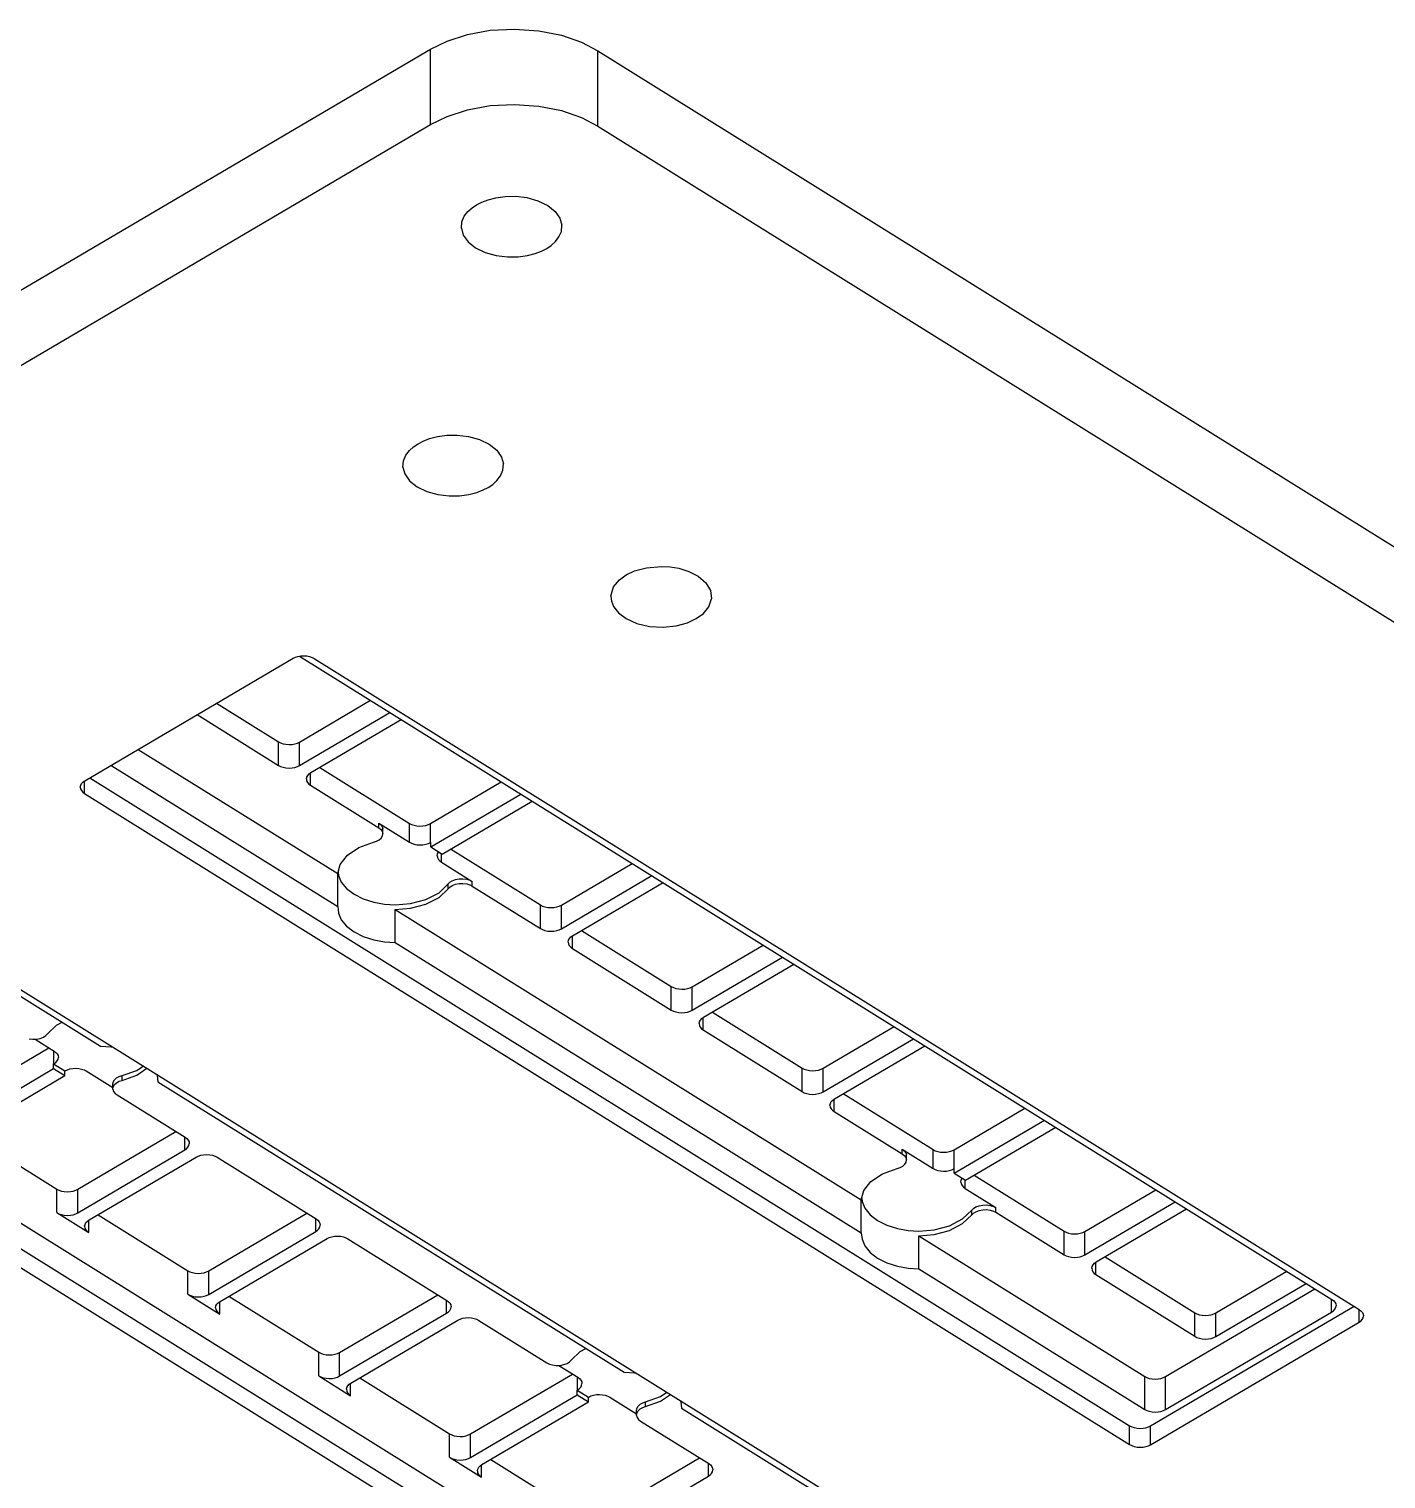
# Model space of a CAD drawing. Header units: millimetres. Extents: x -60 to 60, y -17 to 58.
# Drawn here: x -16.24 to 29.62, y 8.87 to 57.88 of the extents above; entities that cross this region are included whole.
import ezdxf

# ---------------------------------------------------------------- set-up
doc = ezdxf.new("R2010")
doc.units = ezdxf.units.MM
doc.layers.add('VISIBLE', color=7, linetype='Continuous')

msp = doc.modelspace()

# ---------------------------------------------------------------- linework, layer by layer
at = {"layer": 'VISIBLE'}
for p, q in [((-1.426, 57.698), (-0.654, 57.839)), ((-0.654, 57.839), (0.167, 57.883)), ((0.167, 57.883), (0.985, 57.825)), ((-2.678, 57.199), (-2.11, 57.477)), ((-2.11, 57.477), (-1.426, 57.698)), ((0.985, 57.825), (1.751, 57.67)), ((1.751, 57.67), (2.423, 57.437)), ((2.423, 57.437), (2.978, 57.149)), ((-58.632, 24.312), (-2.678, 57.199)), ((-2.678, 54.652), (-2.678, 57.199)), ((2.978, 54.602), (2.978, 57.149)), ((2.978, 57.149), (58.715, 22.419)), ((-2.678, 54.652), (-2.11, 54.93)), ((-2.11, 54.93), (-1.426, 55.151)), ((-1.426, 55.151), (-0.654, 55.292)), ((-0.654, 55.292), (0.167, 55.336)), ((0.167, 55.336), (0.985, 55.277)), ((0.985, 55.277), (1.751, 55.123)), ((1.751, 55.123), (2.423, 54.89)), ((-58.632, 21.764), (-2.678, 54.652)), ((2.423, 54.89), (2.978, 54.602)), ((2.978, 54.602), (58.715, 19.871)), ((-1.117, 51.942), (-0.945, 52.03)), ((-0.945, 52.03), (-0.728, 52.113)), ((-0.728, 52.113), (-0.463, 52.181)), ((-0.463, 52.181), (-0.148, 52.224)), ((-0.148, 52.224), (0.207, 52.229)), ((0.207, 52.229), (0.586, 52.183)), ((0.586, 52.183), (0.958, 52.08)), ((0.958, 52.08), (1.287, 51.92)), ((-1.612, 51.364), (-1.532, 51.553)), ((-1.532, 51.553), (-1.411, 51.712)), ((-1.411, 51.712), (-1.268, 51.84)), ((-1.268, 51.84), (-1.117, 51.942)), ((1.287, 51.92), (1.541, 51.717)), ((1.541, 51.717), (1.701, 51.489)), ((1.701, 51.489), (1.765, 51.258)), ((-1.63, 51.149), (-1.612, 51.364)), ((-1.63, 51.149), (-1.566, 50.919)), ((1.666, 50.854), (1.747, 51.043)), ((1.747, 51.043), (1.765, 51.258)), ((-1.566, 50.919), (-1.406, 50.691)), ((-1.406, 50.691), (-1.152, 50.487)), ((-1.152, 50.487), (-0.823, 50.327)), ((1.252, 50.466), (1.403, 50.567)), ((1.403, 50.567), (1.546, 50.696)), ((1.546, 50.696), (1.666, 50.854)), ((-0.823, 50.327), (-0.451, 50.224)), ((-0.451, 50.224), (-0.073, 50.178)), ((-0.073, 50.178), (0.283, 50.183)), ((0.283, 50.183), (0.598, 50.226)), ((0.598, 50.226), (0.863, 50.294)), ((0.863, 50.294), (1.079, 50.377)), ((1.079, 50.377), (1.252, 50.466)), ((-2.439, 44.106), (-2.124, 44.149)), ((-2.124, 44.149), (-1.769, 44.154)), ((-1.769, 44.154), (-1.39, 44.109)), ((-3.508, 43.478), (-3.387, 43.637)), ((-3.387, 43.637), (-3.244, 43.765)), ((-3.244, 43.765), (-3.093, 43.867)), ((-3.093, 43.867), (-2.921, 43.955)), ((-2.921, 43.955), (-2.704, 44.038)), ((-2.704, 44.038), (-2.439, 44.106)), ((-1.39, 44.109), (-1.018, 44.005)), ((-1.018, 44.005), (-0.689, 43.846)), ((-0.689, 43.846), (-0.435, 43.642)), ((-0.435, 43.642), (-0.275, 43.414)), ((-3.606, 43.074), (-3.588, 43.289)), ((-3.588, 43.289), (-3.508, 43.478)), ((-0.275, 43.414), (-0.211, 43.184)), ((-0.229, 42.968), (-0.211, 43.184)), ((-3.606, 43.074), (-3.542, 42.844)), ((-3.542, 42.844), (-3.382, 42.616)), ((-0.43, 42.621), (-0.31, 42.779)), ((-0.31, 42.779), (-0.229, 42.968)), ((-3.382, 42.616), (-3.128, 42.412)), ((-3.128, 42.412), (-2.799, 42.252)), ((-2.799, 42.252), (-2.427, 42.149)), ((-1.693, 42.108), (-1.378, 42.151)), ((-1.378, 42.151), (-1.113, 42.22)), ((-1.113, 42.22), (-0.897, 42.302)), ((-0.897, 42.302), (-0.724, 42.391)), ((-0.724, 42.391), (-0.573, 42.492)), ((-0.573, 42.492), (-0.43, 42.621)), ((-2.427, 42.149), (-2.049, 42.103)), ((-2.049, 42.103), (-1.693, 42.108)), ((4.623, 39.674), (5.135, 39.72)), ((5.135, 39.72), (5.423, 39.704)), ((5.423, 39.704), (5.718, 39.655)), ((3.515, 39.023), (3.708, 39.261)), ((3.708, 39.261), (3.94, 39.429)), ((3.94, 39.429), (4.225, 39.564)), ((4.225, 39.564), (4.623, 39.674)), ((5.718, 39.655), (6.056, 39.552)), ((6.056, 39.552), (6.374, 39.389)), ((6.374, 39.389), (6.632, 39.167)), ((3.425, 38.715), (3.515, 39.023)), ((6.632, 39.167), (6.788, 38.903)), ((6.788, 38.903), (6.821, 38.623)), ((3.425, 38.715), (3.443, 38.54)), ((3.443, 38.54), (3.515, 38.361)), ((3.515, 38.361), (3.676, 38.153)), ((6.55, 38.13), (6.732, 38.357)), ((6.732, 38.357), (6.821, 38.623)), ((3.676, 38.153), (3.936, 37.955)), ((3.936, 37.955), (4.294, 37.793)), ((4.294, 37.793), (4.726, 37.691)), ((5.629, 37.709), (6.009, 37.813)), ((6.009, 37.813), (6.309, 37.953)), ((6.309, 37.953), (6.55, 38.13)), ((4.726, 37.691), (5.188, 37.663)), ((5.188, 37.663), (5.629, 37.709)), ((-14.359, 32.475), (-7.314, 36.615)), ((-7.314, 36.615), (-7.243, 36.65)), ((-7.243, 36.65), (-7.158, 36.677)), ((-7.158, 36.677), (-7.061, 36.695)), ((-7.105, 36.687), (27.79, 14.944)), ((-7.061, 36.695), (-6.958, 36.7)), ((-6.958, 36.7), (-6.856, 36.693)), ((-6.856, 36.693), (-6.76, 36.674)), ((-6.76, 36.674), (-6.676, 36.645)), ((-6.676, 36.645), (-6.607, 36.609)), ((-6.607, 36.609), (28.716, 14.598)), ((-9.902, 35.094), (-7.808, 33.789)), ((-7.101, 33.783), (-4.705, 35.192)), ((-10.559, 34.708), (-7.808, 32.993)), ((-7.101, 32.987), (-4.047, 34.782)), ((-6.718, 32.748), (-3.664, 34.543)), ((-12.553, 33.535), (-5.81, 29.334)), ((-7.808, 32.993), (-7.808, 33.789)), ((-7.808, 33.789), (-7.739, 33.753)), ((-7.739, 33.753), (-7.655, 33.724)), ((-7.655, 33.724), (-7.559, 33.705)), ((-7.559, 33.705), (-7.457, 33.698)), ((-7.457, 33.698), (-7.354, 33.703)), ((-7.354, 33.703), (-7.257, 33.721)), ((-7.257, 33.721), (-7.172, 33.748)), ((-7.172, 33.748), (-7.101, 33.783)), ((-7.101, 32.987), (-7.101, 33.783)), ((-13.471, 32.996), (-13.442, 32.975)), ((-13.442, 32.975), (-13.442, 33.013)), ((-13.442, 32.975), (-5.81, 28.219)), ((-7.808, 32.993), (-7.739, 32.957)), ((-7.739, 32.957), (-7.655, 32.928)), ((-7.655, 32.928), (-7.559, 32.909)), ((-7.559, 32.909), (-7.457, 32.901)), ((-7.457, 32.901), (-7.354, 32.907)), ((-7.354, 32.907), (-7.257, 32.925)), ((-7.257, 32.925), (-7.172, 32.952)), ((-7.172, 32.952), (-7.101, 32.987)), ((-6.419, 32.924), (-3.384, 31.033)), ((-14.498, 32.324), (-14.466, 32.382)), ((-14.466, 32.382), (-14.418, 32.433)), ((-14.418, 32.433), (-14.359, 32.475)), ((-14.369, 32.047), (-14.369, 32.467)), ((-14.191, 32.573), (20.954, 10.673)), ((-6.869, 32.536), (-6.857, 32.597)), ((-6.869, 32.536), (-6.86, 32.473)), ((-6.86, 32.473), (-6.831, 32.415)), ((-6.857, 32.597), (-6.825, 32.655)), ((-6.831, 32.415), (-6.785, 32.363)), ((-6.825, 32.655), (-6.777, 32.706)), ((-6.785, 32.363), (-6.728, 32.32)), ((-6.777, 32.706), (-6.718, 32.748)), ((-6.728, 32.32), (-6.728, 32.741)), ((-2.677, 31.026), (-0.281, 32.435)), ((-14.51, 32.262), (-14.498, 32.324)), ((-14.51, 32.262), (-14.501, 32.2)), ((-14.501, 32.2), (-14.472, 32.141)), ((-14.472, 32.141), (-14.426, 32.09)), ((-14.426, 32.09), (-14.369, 32.047)), ((-14.369, 32.047), (20.954, 10.036)), ((-6.728, 32.32), (-4.426, 30.886)), ((-2.668, 30.235), (0.377, 32.025)), ((-2.285, 29.997), (0.76, 31.786)), ((-4.426, 30.886), (-4.426, 31.045)), ((-4.426, 31.045), (-4.36, 30.993)), ((-4.426, 31.045), (-3.384, 30.396)), ((-4.426, 30.886), (-4.36, 30.834)), ((-4.36, 30.993), (-4.309, 30.928)), ((-4.309, 30.928), (-4.286, 30.852)), ((-3.384, 30.396), (-3.384, 31.033)), ((-3.384, 31.033), (-3.314, 30.997)), ((-3.314, 30.997), (-3.23, 30.967)), ((-3.23, 30.967), (-3.135, 30.948)), ((-3.135, 30.948), (-3.032, 30.941)), ((-3.032, 30.941), (-2.93, 30.946)), ((-2.93, 30.946), (-2.833, 30.964)), ((-2.833, 30.964), (-2.748, 30.992)), ((-2.748, 30.992), (-2.677, 31.026)), ((-2.677, 30.389), (-2.677, 31.026)), ((-5.094, 30.217), (-4.597, 30.395)), ((-4.597, 30.395), (-4.501, 30.426)), ((-4.501, 30.426), (-4.411, 30.474)), ((-4.411, 30.474), (-4.34, 30.538)), ((-4.36, 30.834), (-4.309, 30.769)), ((-4.34, 30.538), (-4.296, 30.613)), ((-4.309, 30.769), (-4.286, 30.693)), ((-4.296, 30.613), (-4.286, 30.693)), ((-4.286, 30.693), (-4.286, 30.852)), ((-3.384, 30.396), (-3.314, 30.36)), ((-2.748, 30.355), (-2.677, 30.389)), ((-2.677, 30.389), (-2.668, 30.395)), ((-2.668, 30.235), (-2.668, 30.395)), ((-5.726, 29.646), (-5.485, 29.955)), ((-5.485, 29.955), (-5.094, 30.217)), ((-3.314, 30.36), (-3.23, 30.331)), ((-3.23, 30.331), (-3.135, 30.311)), ((-3.135, 30.311), (-3.032, 30.304)), ((-3.032, 30.304), (-2.93, 30.309)), ((-2.93, 30.309), (-2.833, 30.327)), ((-2.833, 30.327), (-2.748, 30.355)), ((-2.668, 30.235), (-2.285, 29.997)), ((-2.445, 29.938), (-2.433, 30)), ((-2.445, 29.938), (-2.436, 29.876)), ((-2.433, 30), (-2.401, 30.058)), ((-2.401, 30.058), (-2.394, 30.065)), ((-2.304, 29.723), (-2.304, 30.009)), ((-1.995, 30.167), (1.04, 28.276)), ((-5.81, 29.334), (-5.726, 29.646)), ((-2.436, 29.876), (-2.407, 29.817)), ((-2.407, 29.817), (-2.361, 29.766)), ((-2.361, 29.766), (-2.304, 29.723)), ((-2.304, 29.723), (-1.261, 29.073)), ((1.747, 28.27), (4.144, 29.678)), ((-5.81, 28.219), (-5.81, 29.334)), ((-5.798, 29.38), (-5.787, 29.275)), ((-5.787, 29.275), (-5.689, 29.051)), ((-5.689, 29.051), (-5.512, 28.834)), ((-2.387, 28.689), (-2.077, 28.985)), ((-2.077, 28.985), (-2.023, 29.042)), ((-2.077, 28.825), (-2.077, 28.985)), ((-2.023, 29.042), (-1.941, 29.094)), ((-2.023, 28.882), (-1.941, 28.935)), ((-1.941, 29.094), (-1.834, 29.136)), ((-1.941, 28.935), (-1.834, 28.977)), ((-1.834, 29.136), (-1.708, 29.16)), ((-1.834, 28.977), (-1.708, 29.001)), ((-1.708, 29.16), (-1.577, 29.164)), ((-1.708, 29.001), (-1.577, 29.004)), ((-1.577, 29.164), (-1.452, 29.147)), ((-1.577, 29.004), (-1.452, 28.988)), ((-1.452, 29.147), (-1.345, 29.115)), ((-1.452, 28.988), (-1.345, 28.956)), ((-1.345, 29.115), (-1.261, 29.073)), ((-1.345, 28.956), (-1.261, 28.914)), ((-1.261, 28.914), (-1.261, 29.073)), ((1.747, 27.473), (4.801, 29.268)), ((2.13, 27.235), (5.184, 29.03)), ((-5.512, 28.834), (-5.26, 28.639)), ((-5.26, 28.639), (-4.946, 28.481)), ((-4.946, 28.481), (-4.593, 28.367)), ((-3.347, 28.323), (-2.83, 28.46)), ((-2.83, 28.46), (-2.387, 28.689)), ((-2.83, 28.3), (-2.387, 28.53)), ((-2.387, 28.53), (-2.077, 28.825)), ((-2.077, 28.825), (-2.023, 28.882)), ((-1.261, 28.914), (1.04, 27.48)), ((-5.81, 28.219), (-5.787, 28.001)), ((-5.787, 28.001), (-5.689, 27.777)), ((-4.593, 28.367), (-4.225, 28.302)), ((-4.225, 28.302), (-3.866, 28.281)), ((-3.866, 28.281), (-3.347, 28.323)), ((-3.866, 28.122), (-3.347, 28.164)), ((-3.866, 27.007), (-3.866, 28.122)), ((-3.866, 28.122), (11.886, 18.307)), ((-3.347, 28.164), (-2.83, 28.3)), ((1.04, 27.48), (1.04, 28.276)), ((1.04, 28.276), (1.11, 28.24)), ((1.11, 28.24), (1.194, 28.211)), ((1.194, 28.211), (1.289, 28.191)), ((1.289, 28.191), (1.392, 28.184)), ((1.392, 28.184), (1.494, 28.19)), ((1.494, 28.19), (1.591, 28.207)), ((1.591, 28.207), (1.676, 28.235)), ((1.676, 28.235), (1.747, 28.27)), ((1.747, 27.473), (1.747, 28.27)), ((-5.689, 27.777), (-5.512, 27.56)), ((-5.512, 27.56), (-5.26, 27.365)), ((1.04, 27.48), (1.11, 27.444)), ((1.676, 27.439), (1.747, 27.473)), ((-5.26, 27.365), (-4.946, 27.207)), ((-4.946, 27.207), (-4.593, 27.094)), ((-4.593, 27.094), (-4.225, 27.028)), ((-4.225, 27.028), (-3.866, 27.007)), ((-3.866, 27.007), (11.886, 17.192)), ((1.11, 27.444), (1.194, 27.415)), ((1.194, 27.415), (1.289, 27.395)), ((1.289, 27.395), (1.392, 27.388)), ((1.392, 27.388), (1.494, 27.393)), ((1.494, 27.393), (1.591, 27.411)), ((1.591, 27.411), (1.676, 27.439)), ((1.979, 27.022), (1.991, 27.084)), ((1.979, 27.022), (1.988, 26.96)), ((1.988, 26.96), (2.017, 26.902)), ((1.991, 27.084), (2.023, 27.142)), ((2.023, 27.142), (2.071, 27.193)), ((2.071, 27.193), (2.13, 27.235)), ((2.12, 26.807), (2.12, 27.227)), ((2.429, 27.41), (5.464, 25.519)), ((-18.952, 26.696), (-13.83, 23.505)), ((-18.748, 26.801), (14.369, 6.165)), ((2.017, 26.902), (2.063, 26.85)), ((2.063, 26.85), (2.12, 26.807)), ((2.12, 26.807), (5.464, 24.723)), ((6.171, 25.513), (8.568, 26.921)), ((6.171, 24.717), (9.225, 26.512)), ((6.555, 24.478), (9.608, 26.273)), ((5.464, 24.723), (5.464, 25.519)), ((5.464, 25.519), (5.534, 25.483)), ((6.1, 25.478), (6.171, 25.513)), ((6.171, 24.717), (6.171, 25.513)), ((5.534, 25.483), (5.618, 25.454)), ((5.618, 25.454), (5.713, 25.435)), ((5.713, 25.435), (5.816, 25.427)), ((5.816, 25.427), (5.918, 25.433)), ((5.918, 25.433), (6.015, 25.45)), ((6.015, 25.45), (6.1, 25.478)), ((-27.79, 24.542), (7.115, 2.792)), ((5.464, 24.723), (5.534, 24.687)), ((5.534, 24.687), (5.618, 24.658)), ((5.618, 24.658), (5.713, 24.639)), ((5.713, 24.639), (5.816, 24.631)), ((5.816, 24.631), (5.918, 24.637)), ((5.918, 24.637), (6.015, 24.654)), ((6.015, 24.654), (6.1, 24.682)), ((6.1, 24.682), (6.171, 24.717)), ((6.853, 24.654), (9.888, 22.762)), ((-28.538, 24.14), (6.607, 2.24)), ((-15.619, 23.916), (-15.31, 24.212)), ((-15.31, 24.212), (-15.121, 24.31)), ((6.403, 24.265), (6.415, 24.327)), ((6.403, 24.265), (6.412, 24.203)), ((6.412, 24.203), (6.441, 24.145)), ((6.415, 24.327), (6.447, 24.385)), ((6.441, 24.145), (6.487, 24.093)), ((6.447, 24.385), (6.495, 24.436)), ((6.487, 24.093), (6.544, 24.05)), ((6.495, 24.436), (6.555, 24.478)), ((6.544, 24.05), (6.544, 24.471)), ((6.544, 24.05), (9.888, 21.966)), ((10.595, 22.756), (12.992, 24.165)), ((-28.716, 23.614), (6.607, 1.603)), ((-16.244, 23.754), (-16.12, 23.737)), ((-16.12, 23.737), (-15.988, 23.741)), ((-16.038, 23.74), (-15.392, 23.337)), ((-15.988, 23.741), (-15.863, 23.765)), ((-15.863, 23.765), (-15.755, 23.807)), ((-15.755, 23.807), (-15.674, 23.859)), ((-15.674, 23.859), (-15.619, 23.916)), ((10.595, 21.96), (13.649, 23.755)), ((-19.018, 21.421), (-15.57, 23.448)), ((-15.403, 22.91), (-15.403, 23.344)), ((-15.392, 23.337), (-15.335, 23.294)), ((-15.335, 23.294), (-15.289, 23.243)), ((-15.295, 23.002), (-15.263, 23.06)), ((-15.289, 23.243), (-15.26, 23.184)), ((-15.263, 23.06), (-15.251, 23.122)), ((-15.26, 23.184), (-15.251, 23.122)), ((-13.83, 23.505), (-13.471, 23.485)), ((-13.471, 23.485), (-13.407, 23.473)), ((10.979, 21.721), (14.032, 23.516)), ((-19.018, 20.625), (-15.412, 22.745)), ((-15.412, 22.904), (-15.403, 22.91)), ((-15.412, 22.745), (-15.412, 22.904)), ((-15.412, 22.904), (-15.029, 22.666)), ((-15.412, 22.745), (-15.029, 22.506)), ((-15.403, 22.91), (-15.343, 22.952)), ((-15.343, 22.952), (-15.295, 23.002)), ((-15.029, 22.666), (-15.02, 22.671)), ((-15.029, 22.506), (-15.029, 22.666)), ((-15.02, 22.671), (-14.948, 22.706)), ((-14.948, 22.706), (-14.863, 22.733)), ((-14.863, 22.733), (-14.766, 22.751)), ((-14.766, 22.751), (-14.664, 22.756)), ((-14.664, 22.756), (-14.562, 22.749)), ((-14.562, 22.749), (-14.466, 22.73)), ((-14.466, 22.73), (-14.382, 22.701)), ((-14.382, 22.701), (-14.312, 22.665)), ((-14.312, 22.665), (-13.41, 22.102)), ((-13.1, 22.506), (-12.603, 22.684)), ((-12.603, 22.684), (-12.38, 22.833)), ((-12.603, 22.525), (-12.257, 22.756)), ((-11.927, 22.551), (-11.91, 22.512)), ((9.888, 21.966), (9.888, 22.762)), ((9.888, 22.762), (9.958, 22.726)), ((9.958, 22.726), (10.042, 22.697)), ((10.042, 22.697), (10.137, 22.678)), ((10.137, 22.678), (10.24, 22.671)), ((10.24, 22.671), (10.342, 22.676)), ((10.342, 22.676), (10.439, 22.694)), ((10.439, 22.694), (10.524, 22.721)), ((10.524, 22.721), (10.595, 22.756)), ((10.595, 21.96), (10.595, 22.756)), ((-18.635, 20.387), (-15.029, 22.506)), ((-13.41, 22.208), (-13.401, 22.288)), ((-13.41, 22.049), (-13.41, 22.208)), ((-13.41, 22.049), (-13.401, 22.129)), ((-13.401, 22.288), (-13.357, 22.363)), ((-13.401, 22.129), (-13.357, 22.204)), ((-13.357, 22.363), (-13.285, 22.427)), ((-13.357, 22.204), (-13.285, 22.267)), ((-13.285, 22.427), (-13.196, 22.475)), ((-13.285, 22.267), (-13.196, 22.315)), ((-13.196, 22.475), (-13.1, 22.506)), ((-13.196, 22.315), (-13.1, 22.347)), ((-13.1, 22.347), (-12.603, 22.525)), ((-13.1, 22.347), (-13.1, 22.506)), ((-11.91, 22.512), (-11.886, 22.294)), ((-11.886, 22.294), (3.866, 12.478)), ((-13.41, 22.049), (-13.387, 21.973)), ((-13.387, 21.973), (-13.337, 21.908)), ((-13.337, 21.908), (-13.27, 21.856)), ((-13.27, 21.856), (-10.968, 20.421)), ((9.888, 21.966), (9.958, 21.93)), ((9.958, 21.93), (10.042, 21.901)), ((10.042, 21.901), (10.137, 21.882)), ((10.137, 21.882), (10.24, 21.874)), ((10.24, 21.874), (10.342, 21.88)), ((10.342, 21.88), (10.439, 21.898)), ((10.439, 21.898), (10.524, 21.925)), ((10.524, 21.925), (10.595, 21.96)), ((10.827, 21.509), (10.839, 21.57)), ((10.839, 21.57), (10.871, 21.628)), ((10.871, 21.628), (10.919, 21.679)), ((10.919, 21.679), (10.979, 21.721)), ((10.968, 21.293), (10.968, 21.714)), ((11.277, 21.897), (14.312, 20.006)), ((10.827, 21.509), (10.836, 21.446)), ((10.836, 21.446), (10.865, 21.388)), ((10.865, 21.388), (10.911, 21.336)), ((10.911, 21.336), (10.968, 21.293)), ((10.968, 21.293), (13.27, 19.859)), ((15.02, 19.999), (17.416, 21.408)), ((-14.594, 18.665), (-11.277, 20.614)), ((15.029, 19.208), (18.073, 20.998)), ((15.412, 18.97), (18.456, 20.759)), ((-18.336, 20.562), (-15.301, 18.671)), ((-10.979, 19.994), (-10.979, 20.428)), ((-10.968, 20.421), (-10.911, 20.378)), ((-10.911, 20.378), (-10.865, 20.327)), ((-10.871, 20.086), (-10.839, 20.144)), ((-10.865, 20.327), (-10.836, 20.268)), ((-10.839, 20.144), (-10.827, 20.206)), ((-10.836, 20.268), (-10.827, 20.206)), ((-14.594, 17.869), (-10.979, 19.994)), ((-14.211, 17.63), (-10.595, 19.755)), ((-10.979, 19.994), (-10.919, 20.036)), ((-10.919, 20.036), (-10.871, 20.086)), ((-10.595, 19.755), (-10.524, 19.79)), ((-10.524, 19.79), (-10.439, 19.817)), ((-10.439, 19.817), (-10.342, 19.835)), ((-10.342, 19.835), (-10.24, 19.84)), ((-10.24, 19.84), (-10.137, 19.833)), ((-10.137, 19.833), (-10.042, 19.814)), ((-10.042, 19.814), (-9.958, 19.785)), ((-9.958, 19.785), (-9.888, 19.749)), ((-9.888, 19.749), (-6.544, 17.665)), ((13.27, 19.859), (13.27, 20.018)), ((13.27, 20.018), (13.337, 19.966)), ((13.27, 20.018), (14.312, 19.369)), ((13.27, 19.859), (13.337, 19.807)), ((13.337, 19.966), (13.387, 19.901)), ((13.337, 19.807), (13.387, 19.742)), ((13.387, 19.901), (13.41, 19.825)), ((13.387, 19.742), (13.41, 19.666)), ((13.401, 19.586), (13.41, 19.666)), ((13.41, 19.666), (13.41, 19.825)), ((14.312, 19.369), (14.312, 20.006)), ((14.312, 20.006), (14.382, 19.97)), ((14.382, 19.97), (14.466, 19.94)), ((14.466, 19.94), (14.562, 19.921)), ((14.562, 19.921), (14.664, 19.914)), ((14.664, 19.914), (14.766, 19.919)), ((14.766, 19.919), (14.863, 19.937)), ((14.863, 19.937), (14.948, 19.965)), ((14.948, 19.965), (15.02, 19.999)), ((15.02, 19.362), (15.02, 19.999)), ((12.211, 18.928), (12.603, 19.19)), ((12.603, 19.19), (13.1, 19.368)), ((13.1, 19.368), (13.196, 19.399)), ((13.196, 19.399), (13.285, 19.447)), ((13.285, 19.447), (13.357, 19.511)), ((13.357, 19.511), (13.401, 19.586)), ((14.312, 19.369), (14.382, 19.333)), ((14.382, 19.333), (14.466, 19.304)), ((14.466, 19.304), (14.562, 19.284)), ((14.562, 19.284), (14.664, 19.277)), ((14.664, 19.277), (14.766, 19.282)), ((14.766, 19.282), (14.863, 19.3)), ((14.863, 19.3), (14.948, 19.328)), ((14.948, 19.328), (15.02, 19.362)), ((15.02, 19.362), (15.029, 19.368)), ((15.029, 19.208), (15.029, 19.368)), ((15.029, 19.208), (15.412, 18.97)), ((15.701, 19.14), (18.737, 17.249)), ((-15.301, 17.875), (-15.301, 18.671)), ((-15.301, 18.671), (-15.232, 18.635)), ((-15.232, 18.635), (-15.148, 18.606)), ((-14.751, 18.602), (-14.665, 18.63)), ((-14.665, 18.63), (-14.594, 18.665)), ((-14.594, 17.869), (-14.594, 18.665)), ((11.97, 18.619), (12.211, 18.928)), ((15.251, 18.911), (15.263, 18.973)), ((15.251, 18.911), (15.26, 18.849)), ((15.26, 18.849), (15.289, 18.79)), ((15.263, 18.973), (15.295, 19.031)), ((15.289, 18.79), (15.335, 18.739)), ((15.295, 19.031), (15.302, 19.038)), ((15.335, 18.739), (15.392, 18.696)), ((15.392, 18.696), (15.392, 18.982)), ((15.392, 18.696), (16.435, 18.046)), ((19.444, 17.243), (21.84, 18.651)), ((-15.148, 18.606), (-15.052, 18.586)), ((-15.052, 18.586), (-14.95, 18.579)), ((-14.95, 18.579), (-14.847, 18.585)), ((-14.847, 18.585), (-14.751, 18.602)), ((11.886, 18.307), (11.97, 18.619)), ((11.886, 17.192), (11.886, 18.307)), ((11.898, 18.353), (11.91, 18.248)), ((11.91, 18.248), (12.007, 18.024)), ((15.988, 18.133), (16.12, 18.137)), ((16.12, 18.137), (16.244, 18.12)), ((19.444, 16.446), (22.497, 18.241)), ((-15.301, 17.875), (-14.221, 17.202)), ((-15.301, 17.875), (-15.232, 17.839)), ((-15.232, 17.839), (-15.148, 17.81)), ((-15.148, 17.81), (-15.052, 17.79)), ((-15.052, 17.79), (-14.95, 17.783)), ((-14.95, 17.783), (-14.847, 17.789)), ((-14.847, 17.789), (-14.751, 17.806)), ((-14.751, 17.806), (-14.665, 17.834)), ((-14.665, 17.834), (-14.594, 17.869)), ((-13.912, 17.805), (-10.877, 15.914)), ((-10.17, 15.908), (-6.853, 17.857)), ((-6.555, 17.237), (-6.555, 17.671)), ((-6.544, 17.665), (-6.487, 17.622)), ((12.007, 18.024), (12.184, 17.807)), ((12.184, 17.807), (12.436, 17.612)), ((14.866, 17.433), (15.31, 17.662)), ((15.31, 17.662), (15.619, 17.958)), ((15.31, 17.503), (15.619, 17.798)), ((15.619, 17.958), (15.674, 18.015)), ((15.619, 17.798), (15.619, 17.958)), ((15.619, 17.798), (15.674, 17.855)), ((15.674, 18.015), (15.755, 18.067)), ((15.674, 17.855), (15.755, 17.908)), ((15.755, 18.067), (15.863, 18.109)), ((15.755, 17.908), (15.863, 17.95)), ((15.863, 18.109), (15.988, 18.133)), ((15.863, 17.95), (15.988, 17.974)), ((15.988, 17.974), (16.12, 17.977)), ((16.12, 17.977), (16.244, 17.961)), ((16.244, 18.12), (16.351, 18.088)), ((16.244, 17.961), (16.351, 17.929)), ((16.351, 18.088), (16.435, 18.046)), ((16.351, 17.929), (16.435, 17.887)), ((16.435, 17.887), (16.435, 18.046)), ((16.435, 17.887), (18.737, 16.453)), ((19.827, 16.208), (22.881, 18.003)), ((-14.363, 17.417), (-14.35, 17.479)), ((-14.363, 17.417), (-14.353, 17.355)), ((-14.353, 17.355), (-14.324, 17.297)), ((-14.35, 17.479), (-14.318, 17.537)), ((-14.324, 17.297), (-14.279, 17.245)), ((-14.318, 17.537), (-14.27, 17.588)), ((-14.279, 17.245), (-14.221, 17.202)), ((-14.27, 17.588), (-14.211, 17.63)), ((-14.221, 17.202), (-14.221, 17.622)), ((-10.17, 15.112), (-6.555, 17.237)), ((-6.555, 17.237), (-6.495, 17.279)), ((-6.495, 17.279), (-6.447, 17.33)), ((-6.487, 17.622), (-6.441, 17.57)), ((-6.447, 17.33), (-6.415, 17.388)), ((-6.441, 17.57), (-6.412, 17.512)), ((-6.415, 17.388), (-6.403, 17.45)), ((-6.412, 17.512), (-6.403, 17.45)), ((11.886, 17.192), (11.91, 16.974)), ((12.436, 17.612), (12.75, 17.454)), ((12.75, 17.454), (13.103, 17.34)), ((13.103, 17.34), (13.471, 17.275)), ((13.471, 17.275), (13.83, 17.254)), ((13.83, 17.254), (14.35, 17.296)), ((14.35, 17.296), (14.866, 17.433)), ((14.35, 17.137), (14.866, 17.273)), ((14.866, 17.273), (15.31, 17.503)), ((18.737, 16.453), (18.737, 17.249)), ((18.737, 17.249), (18.806, 17.213)), ((18.806, 17.213), (18.89, 17.184)), ((18.89, 17.184), (18.986, 17.164)), ((18.986, 17.164), (19.088, 17.157)), ((19.088, 17.157), (19.191, 17.163)), ((19.191, 17.163), (19.287, 17.18)), ((19.287, 17.18), (19.373, 17.208)), ((19.373, 17.208), (19.444, 17.243)), ((19.444, 16.446), (19.444, 17.243)), ((-9.787, 14.873), (-6.171, 16.998)), ((-6.171, 16.998), (-6.1, 17.033)), ((-6.1, 17.033), (-6.015, 17.06)), ((-6.015, 17.06), (-5.918, 17.078)), ((-5.918, 17.078), (-5.816, 17.084)), ((-5.816, 17.084), (-5.713, 17.076)), ((-5.713, 17.076), (-5.618, 17.057)), ((-5.618, 17.057), (-5.534, 17.028)), ((-5.534, 17.028), (-5.464, 16.992)), ((-5.464, 16.992), (-2.12, 14.908)), ((11.91, 16.974), (12.007, 16.75)), ((12.007, 16.75), (12.184, 16.533)), ((13.83, 17.095), (14.35, 17.137)), ((13.83, 15.98), (13.83, 17.095)), ((13.83, 17.095), (21.463, 12.339)), ((12.184, 16.533), (12.436, 16.338)), ((12.436, 16.338), (12.75, 16.18)), ((12.75, 16.18), (13.103, 16.067)), ((18.737, 16.453), (18.806, 16.417)), ((18.806, 16.417), (18.89, 16.388)), ((18.89, 16.388), (18.986, 16.368)), ((18.986, 16.368), (19.088, 16.361)), ((19.088, 16.361), (19.191, 16.366)), ((19.191, 16.366), (19.287, 16.384)), ((19.287, 16.384), (19.373, 16.412)), ((19.373, 16.412), (19.444, 16.446)), ((19.767, 16.166), (19.827, 16.208)), ((19.816, 15.78), (19.816, 16.2)), ((20.126, 16.383), (23.161, 14.492)), ((-10.877, 15.118), (-10.877, 15.914)), ((-10.877, 15.914), (-10.808, 15.878)), ((-10.808, 15.878), (-10.724, 15.849)), ((-10.724, 15.849), (-10.628, 15.83)), ((-10.628, 15.83), (-10.526, 15.822)), ((-10.526, 15.822), (-10.423, 15.828)), ((-10.423, 15.828), (-10.327, 15.846)), ((-10.327, 15.846), (-10.241, 15.873)), ((-10.241, 15.873), (-10.17, 15.908)), ((-10.17, 15.112), (-10.17, 15.908)), ((13.103, 16.067), (13.471, 16.001)), ((13.471, 16.001), (13.83, 15.98)), ((13.83, 15.98), (21.463, 11.225)), ((19.675, 15.995), (19.687, 16.057)), ((19.675, 15.995), (19.684, 15.933)), ((19.684, 15.933), (19.713, 15.874)), ((19.687, 16.057), (19.719, 16.115)), ((19.713, 15.874), (19.759, 15.823)), ((19.719, 16.115), (19.767, 16.166)), ((19.759, 15.823), (19.816, 15.78)), ((19.816, 15.78), (23.161, 13.696)), ((23.868, 14.486), (26.264, 15.894)), ((22.17, 12.333), (27.218, 15.3)), ((23.868, 13.69), (26.921, 15.485)), ((-10.877, 15.118), (-9.797, 14.445)), ((-10.877, 15.118), (-10.808, 15.082)), ((-10.808, 15.082), (-10.724, 15.053)), ((-10.724, 15.053), (-10.628, 15.034)), ((-10.628, 15.034), (-10.526, 15.026)), ((-10.526, 15.026), (-10.423, 15.032)), ((-10.423, 15.032), (-10.327, 15.049)), ((-10.327, 15.049), (-10.241, 15.077)), ((-10.241, 15.077), (-10.17, 15.112)), ((-9.938, 14.66), (-9.926, 14.722)), ((-9.926, 14.722), (-9.894, 14.78)), ((-9.894, 14.78), (-9.846, 14.831)), ((-9.846, 14.831), (-9.787, 14.873)), ((-9.797, 14.445), (-9.797, 14.866)), ((-9.488, 15.049), (-6.453, 13.157)), ((-5.746, 13.151), (-2.429, 15.101)), ((-2.13, 14.48), (-2.13, 14.914)), ((-2.12, 14.908), (-2.063, 14.865)), ((-2.063, 14.865), (-2.017, 14.813)), ((-2.017, 14.813), (-1.988, 14.755)), ((-1.988, 14.755), (-1.979, 14.693)), ((21.661, 10.667), (28.538, 14.709)), ((27.779, 14.516), (27.779, 14.95)), ((27.79, 14.944), (27.847, 14.901)), ((27.847, 14.901), (27.893, 14.849)), ((27.893, 14.849), (27.922, 14.79)), ((27.919, 14.666), (27.931, 14.728)), ((27.922, 14.79), (27.931, 14.728)), ((-9.938, 14.66), (-9.929, 14.598)), ((-9.929, 14.598), (-9.9, 14.54)), ((-9.9, 14.54), (-9.855, 14.488)), ((-9.855, 14.488), (-9.797, 14.445)), ((-5.746, 12.355), (-2.13, 14.48)), ((-5.363, 12.116), (-1.747, 14.241)), ((-2.13, 14.48), (-2.071, 14.522)), ((-2.071, 14.522), (-2.023, 14.573)), ((-2.023, 14.573), (-1.991, 14.631)), ((-1.991, 14.631), (-1.979, 14.693)), ((-1.747, 14.241), (-1.676, 14.276)), ((-1.676, 14.276), (-1.591, 14.304)), ((-1.591, 14.304), (-1.494, 14.321)), ((-1.494, 14.321), (-1.392, 14.327)), ((-1.392, 14.327), (-1.289, 14.32)), ((-1.289, 14.32), (-1.194, 14.3)), ((-1.194, 14.3), (-1.11, 14.271)), ((-1.11, 14.271), (-1.04, 14.235)), ((-1.04, 14.235), (1.261, 12.801)), ((22.17, 11.219), (27.779, 14.516)), ((23.161, 13.696), (23.161, 14.492)), ((23.161, 14.492), (23.23, 14.456)), ((23.23, 14.456), (23.314, 14.427)), ((23.314, 14.427), (23.41, 14.408)), ((23.41, 14.408), (23.512, 14.4)), ((23.512, 14.4), (23.615, 14.406)), ((23.615, 14.406), (23.711, 14.423)), ((23.711, 14.423), (23.797, 14.451)), ((23.797, 14.451), (23.868, 14.486)), ((23.868, 13.69), (23.868, 14.486)), ((27.779, 14.516), (27.839, 14.558)), ((27.839, 14.558), (27.887, 14.609)), ((27.887, 14.609), (27.919, 14.666)), ((28.706, 14.17), (28.706, 14.605)), ((28.716, 14.598), (28.773, 14.555)), ((28.765, 14.212), (28.813, 14.263)), ((28.773, 14.555), (28.819, 14.503)), ((28.813, 14.263), (28.845, 14.321)), ((28.819, 14.503), (28.848, 14.445)), ((28.845, 14.321), (28.857, 14.383)), ((28.848, 14.445), (28.857, 14.383)), ((21.661, 10.03), (28.706, 14.17)), ((28.706, 14.17), (28.765, 14.212)), ((2.387, 13.185), (2.575, 13.282)), ((23.161, 13.696), (23.23, 13.66)), ((23.23, 13.66), (23.314, 13.631)), ((23.314, 13.631), (23.41, 13.612)), ((23.41, 13.612), (23.512, 13.604)), ((23.512, 13.604), (23.615, 13.61)), ((23.615, 13.61), (23.711, 13.627)), ((23.711, 13.627), (23.797, 13.655)), ((23.797, 13.655), (23.868, 13.69)), ((-6.453, 12.361), (-6.453, 13.157)), ((-6.453, 13.157), (-6.384, 13.121)), ((-6.384, 13.121), (-6.3, 13.092)), ((-6.3, 13.092), (-6.204, 13.073)), ((-6.204, 13.073), (-6.102, 13.066)), ((-6.102, 13.066), (-5.999, 13.071)), ((-5.999, 13.071), (-5.902, 13.089)), ((-5.902, 13.089), (-5.817, 13.116)), ((-5.817, 13.116), (-5.746, 13.151)), ((-5.746, 12.355), (-5.746, 13.151)), ((1.261, 12.801), (1.345, 12.759)), ((1.345, 12.759), (1.452, 12.727)), ((1.834, 12.738), (1.941, 12.78)), ((1.941, 12.78), (2.023, 12.832)), ((2.023, 12.832), (2.077, 12.889)), ((2.077, 12.889), (2.387, 13.185)), ((-6.453, 12.361), (-5.373, 11.688)), ((-6.453, 12.361), (-6.384, 12.325)), ((-6.384, 12.325), (-6.3, 12.296)), ((-6.3, 12.296), (-6.204, 12.277)), ((-6.204, 12.277), (-6.102, 12.27)), ((-6.102, 12.27), (-5.999, 12.275)), ((-5.999, 12.275), (-5.902, 12.293)), ((-5.902, 12.293), (-5.817, 12.32)), ((-5.817, 12.32), (-5.746, 12.355)), ((-5.064, 12.292), (-2.029, 10.401)), ((-1.322, 10.394), (2.126, 12.421)), ((1.452, 12.727), (1.577, 12.71)), ((1.577, 12.71), (1.708, 12.714)), ((1.659, 12.713), (2.304, 12.31)), ((1.708, 12.714), (1.834, 12.738)), ((2.294, 11.883), (2.294, 12.317)), ((2.304, 12.31), (2.361, 12.267)), ((2.361, 12.267), (2.407, 12.216)), ((3.866, 12.478), (4.225, 12.458)), ((4.225, 12.458), (4.29, 12.446)), ((21.463, 11.225), (21.463, 12.339)), ((21.463, 12.339), (21.532, 12.303)), ((21.532, 12.303), (21.616, 12.274)), ((21.616, 12.274), (21.712, 12.255)), ((21.712, 12.255), (21.814, 12.248)), ((21.814, 12.248), (21.916, 12.253)), ((21.916, 12.253), (22.013, 12.271)), ((22.013, 12.271), (22.098, 12.298)), ((22.098, 12.298), (22.17, 12.333)), ((22.17, 11.219), (22.17, 12.333)), ((-5.514, 11.904), (-5.502, 11.966)), ((-5.514, 11.904), (-5.505, 11.842)), ((-5.505, 11.842), (-5.476, 11.783)), ((-5.502, 11.966), (-5.47, 12.023)), ((-5.476, 11.783), (-5.43, 11.731)), ((-5.47, 12.023), (-5.422, 12.074)), ((-5.422, 12.074), (-5.363, 12.116)), ((-5.373, 11.688), (-5.373, 12.109)), ((2.285, 11.877), (2.294, 11.883)), ((2.285, 11.718), (2.285, 11.877)), ((2.285, 11.877), (2.668, 11.639)), ((2.294, 11.883), (2.353, 11.925)), ((2.353, 11.925), (2.401, 11.975)), ((2.401, 11.975), (2.433, 12.033)), ((2.407, 12.216), (2.436, 12.157)), ((2.433, 12.033), (2.445, 12.095)), ((2.436, 12.157), (2.445, 12.095)), ((5.094, 11.657), (5.316, 11.806)), ((-5.43, 11.731), (-5.373, 11.688)), ((-1.322, 9.598), (2.285, 11.718)), ((-0.939, 9.36), (2.668, 11.479)), ((2.285, 11.718), (2.668, 11.479)), ((2.668, 11.639), (2.677, 11.644)), ((2.668, 11.479), (2.668, 11.639)), ((2.677, 11.644), (2.748, 11.679)), ((2.748, 11.679), (2.833, 11.706)), ((2.833, 11.706), (2.93, 11.724)), ((2.93, 11.724), (3.032, 11.729)), ((3.032, 11.729), (3.135, 11.722)), ((3.135, 11.722), (3.23, 11.703)), ((3.23, 11.703), (3.314, 11.674)), ((3.314, 11.674), (3.384, 11.638)), ((3.384, 11.638), (4.286, 11.075)), ((4.296, 11.261), (4.34, 11.336)), ((4.34, 11.336), (4.411, 11.4)), ((4.411, 11.4), (4.501, 11.448)), ((4.411, 11.24), (4.501, 11.288)), ((4.501, 11.448), (4.597, 11.479)), ((4.501, 11.288), (4.597, 11.32)), ((4.597, 11.479), (5.094, 11.657)), ((4.597, 11.32), (5.094, 11.498)), ((4.597, 11.32), (4.597, 11.479)), ((5.094, 11.498), (5.44, 11.729)), ((5.77, 11.524), (5.787, 11.485)), ((5.787, 11.485), (5.81, 11.267)), ((4.286, 11.181), (4.296, 11.261)), ((4.286, 11.022), (4.286, 11.181)), ((4.286, 11.022), (4.296, 11.102)), ((4.286, 11.022), (4.309, 10.946)), ((4.296, 11.102), (4.34, 11.177)), ((4.309, 10.946), (4.36, 10.881)), ((4.34, 11.177), (4.411, 11.24)), ((4.36, 10.881), (4.426, 10.829)), ((4.426, 10.829), (6.728, 9.394)), ((5.81, 11.267), (13.442, 6.511)), ((21.463, 11.225), (21.532, 11.189)), ((21.532, 11.189), (21.616, 11.16)), ((21.616, 11.16), (21.712, 11.14)), ((21.712, 11.14), (21.814, 11.133)), ((21.814, 11.133), (21.916, 11.139)), ((21.916, 11.139), (22.013, 11.156)), ((22.013, 11.156), (22.098, 11.184)), ((22.098, 11.184), (22.17, 11.219)), ((-2.029, 9.605), (-2.029, 10.401)), ((-2.029, 10.401), (-1.959, 10.365)), ((-1.959, 10.365), (-1.875, 10.336)), ((-1.875, 10.336), (-1.78, 10.316)), ((-1.78, 10.316), (-1.677, 10.309)), ((-1.677, 10.309), (-1.575, 10.314)), ((-1.575, 10.314), (-1.478, 10.332)), ((-1.478, 10.332), (-1.393, 10.36)), ((-1.393, 10.36), (-1.322, 10.394)), ((-1.322, 9.598), (-1.322, 10.394)), ((20.954, 10.036), (20.954, 10.673)), ((20.954, 10.673), (21.024, 10.637)), ((21.024, 10.637), (21.108, 10.608)), ((21.108, 10.608), (21.203, 10.588)), ((21.203, 10.588), (21.306, 10.581)), ((21.306, 10.581), (21.408, 10.587)), ((21.408, 10.587), (21.505, 10.604)), ((21.505, 10.604), (21.59, 10.632)), ((21.59, 10.632), (21.661, 10.667)), ((21.661, 10.03), (21.661, 10.667)), ((20.954, 10.036), (21.024, 10)), ((21.024, 10), (21.108, 9.971)), ((21.108, 9.971), (21.203, 9.952)), ((21.203, 9.952), (21.306, 9.944)), ((21.306, 9.944), (21.408, 9.95)), ((21.408, 9.95), (21.505, 9.967)), ((21.505, 9.967), (21.59, 9.995)), ((21.59, 9.995), (21.661, 10.03)), ((-2.029, 9.605), (-0.949, 8.932)), ((-2.029, 9.605), (-1.959, 9.569)), ((-1.959, 9.569), (-1.875, 9.539)), ((-1.875, 9.539), (-1.78, 9.52)), ((-1.78, 9.52), (-1.677, 9.513)), ((-1.677, 9.513), (-1.575, 9.518)), ((-1.575, 9.518), (-1.478, 9.536)), ((-1.478, 9.536), (-1.393, 9.564)), ((-1.393, 9.564), (-1.322, 9.598)), ((-1.046, 9.267), (-0.998, 9.318)), ((-0.998, 9.318), (-0.939, 9.36)), ((-0.949, 8.932), (-0.949, 9.352)), ((-0.64, 9.535), (2.395, 7.644)), ((3.102, 7.638), (6.419, 9.587)), ((6.718, 8.967), (6.718, 9.401)), ((6.728, 9.394), (6.785, 9.351)), ((6.785, 9.351), (6.831, 9.3)), ((-1.09, 9.147), (-1.078, 9.209)), ((-1.09, 9.147), (-1.081, 9.085)), ((-1.081, 9.085), (-1.052, 9.026)), ((-1.078, 9.209), (-1.046, 9.267)), ((-1.052, 9.026), (-1.006, 8.975)), ((-1.006, 8.975), (-0.949, 8.932)), ((3.102, 6.842), (6.718, 8.967)), ((6.718, 8.967), (6.777, 9.009)), ((6.777, 9.009), (6.825, 9.059)), ((6.825, 9.059), (6.857, 9.117)), ((6.831, 9.3), (6.86, 9.241)), ((6.857, 9.117), (6.869, 9.179)), ((6.86, 9.241), (6.869, 9.179))]:
    msp.add_line(p, q, dxfattribs=at)

doc.saveas('drawing.dxf')
